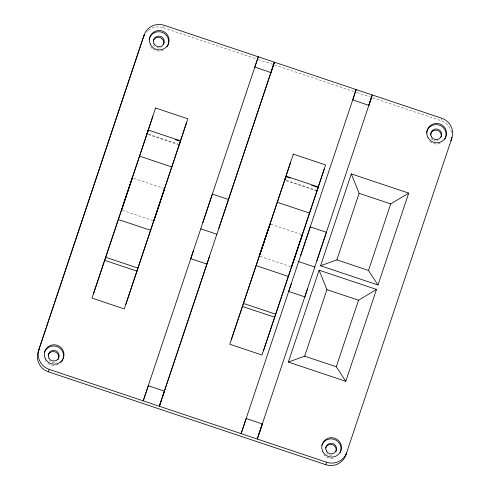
<?xml version="1.0" encoding="UTF-8"?>
<svg xmlns="http://www.w3.org/2000/svg" width="490" height="490" viewBox="0 0 490 490"><rect width="100%" height="100%" fill="white"/><g stroke="black" fill="none" stroke-linecap="round" stroke-linejoin="round"><path stroke-width="0.37" stroke-dasharray="2.45 1.84" d="M148.292 30.349A15.986 15.698 19.1 0 1 163.384 27.74L164.23 25.309M451.462 132.465A15.986 15.698 19.1 0 0 440.822 120.626L441.662 118.194M163.384 27.74L257.556 59.272M258.279 59.511L356.071 92.249M356.793 92.494L372.002 97.59M372.731 97.829L440.822 120.626M148.531 134.101L177.919 143.944M286.276 180.222L316.387 190.304M148.347 134.628L179.168 144.948M286.093 180.743L316.203 190.824M133.782 178.342L164.609 188.662M270.817 224.218L302.355 234.777M122.286 210.277L153.829 220.837M260.037 256.393L291.581 266.952M333.188 458.107A9.867 9.69 19.1 0 1 323.835 454.977M58.181 364.413A9.867 9.69 19.1 0 1 46.403 362.092M45.986 361.602A9.867 9.69 19.1 0 1 45.258 360.536M163.274 50.127A9.867 9.69 19.1 0 1 153.437 49.478M152.408 48.706A9.867 9.69 19.1 0 1 150.044 45.699M440.124 143.276A9.867 9.69 19.1 0 1 428.922 140.691M146.308 32.242A15.986 15.698 19.1 0 1 147.257 31.25M331.865 455.057A5.445 5.347 19.1 0 1 326.701 453.324M54.433 362.171A5.445 5.347 19.1 0 1 49.27 360.438M162.031 46.66A5.445 5.347 19.1 0 1 160.861 47.438M159.52 47.885A5.445 5.347 19.1 0 1 155.434 47.083M154.362 46.158A5.445 5.347 19.1 0 1 153.56 44.994M438.293 140.324A5.445 5.347 19.1 0 1 436.951 140.771M435.537 140.863A5.445 5.347 19.1 0 1 434.146 140.587M432.866 139.969A5.445 5.347 19.1 0 1 430.992 137.88"/><path stroke-width="0.73" d="M93.425 293.927L148.329 130.064L180.589 140.863L125.679 304.725M180.589 140.893L179.168 144.948L186.476 122.904M263.43 350.846L318.341 186.984L286.08 176.179L231.17 340.042M154.105 219.986L155.428 215.998M162.778 194.193L164.609 188.662L163.476 191.97M193.477 250.592L190.788 258.677L206.921 264.073L159.348 406.259L274.394 62.193L218.889 228.199M206.921 264.073L209.604 255.994M300.529 240.314L302.355 234.777L297.32 249.704M291.385 283.373L288.696 291.452L304.829 296.854L307.512 288.769M368.909 105.215L372.302 94.974L257.256 439.04L262.334 423.936L246.207 418.534L241.123 433.638L356.175 89.572L352.776 99.813L368.835 105.411L371.236 98.172M38.153 351.838L144.091 35.121A15.986 15.698 19.1 0 1 164.23 25.309L441.662 118.194A15.986 15.698 19.1 0 1 451.847 138.162L345.909 454.879A15.986 15.698 19.1 0 1 325.77 464.692L48.339 371.806A15.986 15.698 19.1 0 1 38.153 351.838L144.091 35.121M152.911 116.014L146.908 134.119L148.329 130.064M155.661 215.3L160.273 201.709M159.348 406.259L161.578 399.595M274.394 62.193L270.927 72.63L254.867 67.032L258.267 56.791L143.215 400.857L148.299 385.752L164.426 391.155L162.588 396.582M290.662 162.135L284.659 180.234L286.08 176.179M298.018 247.83L291.581 266.952L296.615 252.032M324.227 169.025L316.92 191.063L318.341 186.984M288.365 362.086L319.088 270.211L376.51 289.437L345.787 381.312L288.365 362.086L304.664 356.169L336.281 366.753L345.787 381.312M320.57 265.776L351.293 173.895L408.715 193.121L377.992 285.002L320.57 265.776L336.869 259.853L368.486 270.437L377.992 285.002M304.664 356.169L326.916 289.633L319.088 270.211M336.869 259.853L359.115 193.323L351.293 173.895M336.281 366.753L358.527 300.217L376.51 289.437M368.486 270.437L390.732 203.907L408.715 193.121M127.314 192.784L132.349 177.858L121.569 210.032L126.604 195.112M158.864 205.91L155.159 216.948M159.575 203.583L163.28 192.552M202.756 222.797L212.378 194.114L228.505 199.516M265.065 238.9L270.094 223.979L259.32 256.154L264.355 241.233M300.664 255.578L310.286 226.895L326.413 232.291L316.797 260.98M258.383 435.677L262.334 423.936M154.963 217.523L153.829 220.837M48.339 371.806L49.178 369.374A15.986 15.698 19.1 0 1 38.998 349.407M325.77 464.692L326.616 462.26A15.986 15.698 19.1 0 0 346.755 452.448L345.909 454.879M451.847 138.162L451.002 140.593A15.986 15.698 19.1 0 0 451.719 137.249M359.115 193.323L390.732 203.907M175.389 139.705L178.972 140.906M285.897 176.7L290.196 178.146M311.701 185.343L318.157 187.505M139.656 156.188L171.917 166.986M277.407 202.309L309.668 213.107M200.741 228.824L216.874 234.226M298.649 261.605L314.782 267.007M118.47 219.551L150.73 230.349M256.221 265.672L288.481 276.47M326.916 289.633L358.527 300.217M105.773 257.311L138.033 268.11M243.518 303.433L275.778 314.231M104.719 260.349L136.98 271.154M242.47 306.471L274.731 317.269M49.178 369.374L326.616 462.26M426.484 133.023A9.867 9.69 19.1 0 1 439.334 125.115A9.867 9.69 19.1 0 1 444.834 139.166M321.814 445.453A9.867 9.69 19.1 0 1 334.848 439.622A9.867 9.69 19.1 0 1 340.048 452.889M61.979 361.099A9.867 9.69 19.1 0 1 60.766 362.576M44.382 352.567A9.867 9.69 19.1 0 1 57.716 346.865A9.867 9.69 19.1 0 1 62.316 360.567M149.15 39.506A9.867 9.69 19.1 0 1 162.508 32.45A9.867 9.69 19.1 0 1 167.072 46.82M143.245 37.552A15.986 15.698 19.1 0 1 144.685 34.453M430.416 135.16A5.445 5.347 19.1 0 1 436.847 130.267A5.445 5.347 19.1 0 1 441 137.243M325.587 448.074A5.445 5.347 19.1 0 1 332.447 444.73A5.445 5.347 19.1 0 1 335.913 451.529M153.248 40.903A5.445 5.347 19.1 0 1 160.101 37.565A5.445 5.347 19.1 0 1 163.568 44.357M48.155 355.189A5.445 5.347 19.1 0 1 55.67 352.114A5.445 5.347 19.1 0 1 57.863 359.893M155.581 108.021L92.022 298.11L124.282 308.914L187.842 118.819L155.581 108.021M293.332 154.142L229.767 344.231L262.028 355.03L325.593 164.94L293.332 154.142M150.461 44.48A9.867 9.69 19.1 0 0 167.494 45.601A9.867 9.69 19.1 0 0 159.795 30.515A9.867 9.69 19.1 0 0 150.461 44.48M45.374 358.766A9.867 9.69 19.1 0 0 62.401 359.887A9.867 9.69 19.1 0 0 54.709 344.795A9.867 9.69 19.1 0 0 45.374 358.766M427.893 137.365A9.867 9.69 19.1 0 0 444.926 138.486A9.867 9.69 19.1 0 0 437.227 123.4A9.867 9.69 19.1 0 0 427.893 137.365M322.806 451.651A9.867 9.69 19.1 0 0 339.833 452.772A9.867 9.69 19.1 0 0 332.14 437.686A9.867 9.69 19.1 0 0 322.806 451.651M431.414 136.661A5.445 5.347 19.1 0 0 440.81 137.28A5.445 5.347 19.1 0 0 436.566 128.956A5.445 5.347 19.1 0 0 431.414 136.661M326.322 450.947A5.445 5.347 19.1 0 0 335.717 451.566A5.445 5.347 19.1 0 0 331.473 443.242A5.445 5.347 19.1 0 0 326.322 450.947M48.89 358.061A5.445 5.347 19.1 0 0 58.285 358.68A5.445 5.347 19.1 0 0 54.041 350.356A5.445 5.347 19.1 0 0 48.89 358.061M153.983 43.775A5.445 5.347 19.1 0 0 163.378 44.394A5.445 5.347 19.1 0 0 159.128 36.07A5.445 5.347 19.1 0 0 153.983 43.775"/></g></svg>
